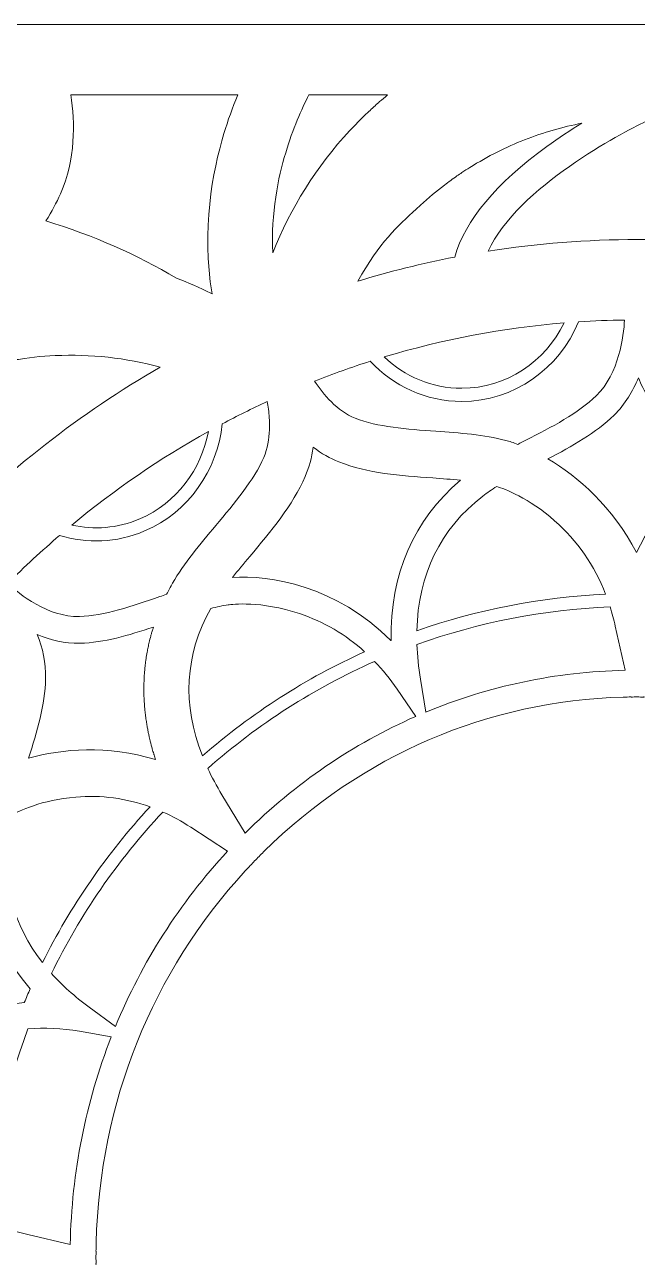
# Model space of a CAD drawing. Header units: millimetres. Extents: x -965 to 732, y -534 to 696.
# Drawn here: x 446.8 to 541.6, y 505 to 695.5 of the extents above; entities that cross this region are included whole.
import ezdxf

# ---------------------------------------------------------------- set-up
doc = ezdxf.new("R2010")
doc.units = ezdxf.units.MM
doc.header["$MEASUREMENT"] = 0
doc.layers.add('Layer 6', color=7, linetype='Continuous')

msp = doc.modelspace()

# ---------------------------------------------------------------- linework, layer by layer
at = {"layer": 'Layer 6', "lineweight": 0}
msp.add_lwpolyline([(351.0864273929942, 695.5072882605359), (351.0864273929942, 314.5886372062228), (732.004970811036, 314.5886372062228), (732.004970811036, 695.5072882605359), (351.0864273929942, 695.5072882605359)], dxfattribs=at)
for points, knots in [([(452.3561425856057, 669.3775931032288), (452.3561425856057, 669.3775931032288), (452.3561425856057, 669.3777653212652), (452.3561425856057, 669.3777653212652), (454.7191031808292, 674.695083241769), (454.6214986098424, 680.3529623252558), (453.9501496573219, 684.6475634485914), (453.9501496573219, 684.6475634485914), (479.767871845348, 684.6475634485914), (479.767871845348, 684.6475634485914), (478.9597817735261, 682.6854833829019), (478.245163039866, 680.6926623980733), (477.6415388293663, 678.6973442517422), (475.8404395713097, 672.7435945851851), (474.1717759816911, 663.8279530543477), (475.793983756534, 653.9385907571192), (475.7279381403497, 653.9716566197214), (475.6629688868802, 654.0078224069429), (475.5968371616761, 654.0405438334697), (473.9029005755169, 654.8807095141984), (472.1159662507876, 655.6559489959603), (470.2828774928437, 656.3452516785669), (464.2240317708101, 659.9638970169595), (457.4770458378982, 662.9052949351515), (450.1097305451512, 665.1843422931232), (451.0028963259562, 666.6236545154586), (451.7476962701408, 668.008976384008), (452.3561425856057, 669.3775931032288)], [0, 0, 0, 0, 1, 1, 1, 2, 2, 2, 3, 3, 3, 4, 4, 4, 5, 5, 5, 6, 6, 6, 7, 7, 7, 8, 8, 8, 9, 9, 9, 9]), ([(487.183451242229, 675.7239998881731), (488.2885743688486, 679.3912968212778), (489.6582243962716, 682.478132869506), (490.7505172793291, 684.6475634485914), (490.7505172793291, 684.6475634485914), (502.9388181174934, 684.6475634485914), (502.9388181174934, 684.6475634485914), (502.5017287462384, 684.2851305952395), (502.0873721555187, 683.9361307485708), (501.7109035323629, 683.6183023661191), (501.6630269188074, 683.5784338911643), (501.6161836134564, 683.5376182170135), (501.5786400819612, 683.5033468281733), (501.0606082345454, 683.0346554476031), (500.5494651085048, 682.5586448005828), (500.0414219070844, 682.0851313150545), (500.0414219070844, 682.0851313150545), (499.3876822485752, 681.4763405635175), (499.3876822485752, 681.4763405635175), (499.330161425093, 681.4236418449999), (499.2740183458876, 681.3690487281008), (499.2240751159176, 681.3178999718895), (499.2240751159176, 681.3178999718895), (497.1471256212918, 679.1978959686662), (497.1471256212918, 679.1978959686662), (497.1471256212918, 679.1978959686662), (497.084782692847, 679.1321086795374), (497.084782692847, 679.1321086795374), (491.9723181242368, 673.6181177637735), (487.891439581565, 667.1343670964103), (485.1740112170808, 660.2476262286036), (484.8970846178, 666.3956378379384), (486.0194295478526, 671.8602021778369), (487.183451242229, 675.7239998881731)], [0, 0, 0, 0, 1, 1, 1, 2, 2, 2, 3, 3, 3, 4, 4, 4, 5, 5, 5, 6, 6, 6, 7, 7, 7, 8, 8, 8, 9, 9, 9, 10, 10, 10, 11, 11, 11, 11]), ([(507.3630994207189, 667.0114034198638), (507.3630994207189, 667.0114034198638), (508.0199390038471, 667.6128749049366), (508.0199390038471, 667.6128749049366), (508.0199390038471, 667.6128749049366), (509.889537985077, 669.2538544455293), (509.889537985077, 669.2538544455293), (509.889537985077, 669.2538544455293), (511.7395041103888, 670.724252023065), (511.7395041103888, 670.724252023065), (512.0694738642592, 670.9597601850818), (512.3949659492397, 671.200434888125), (512.720458034217, 671.4412818092077), (513.0314838043089, 671.6714512121509), (513.3428540104659, 671.9018789421573), (513.6583574494516, 672.1259346048848), (513.9218510420529, 672.2989276204212), (514.184311326449, 672.4740733613808), (514.450215971533, 672.6522329179504), (514.8587171490823, 672.9257151565472), (515.2668738905627, 673.199025177108), (515.6512645433002, 673.4415081695097), (518.4666849693456, 675.1843546774402), (521.311038025165, 676.6172948324967), (524.1071700313606, 677.7009768138392), (527.0890391876387, 678.8612097114558), (530.0644501676221, 679.7219554472889), (532.9668407010282, 680.2673699621726), (531.2389771620947, 679.2109845392845), (529.4034773516721, 678.0147580724791), (527.5506696287936, 676.6737823477777), (519.7462649647883, 671.0244280569888), (514.971519961601, 665.2862953694776), (513.3218434102736, 659.5997419832652), (508.2695690446805, 658.6189602774692), (503.2713711418828, 657.3784737758282), (498.3447298323711, 655.8691549225235), (501.7129701487767, 661.8598453574482), (504.4684586988613, 664.3722481520064), (507.3630994207189, 667.0114034198638)], [0, 0, 0, 0, 1, 1, 1, 2, 2, 2, 3, 3, 3, 4, 4, 4, 5, 5, 5, 6, 6, 6, 7, 7, 7, 8, 8, 8, 9, 9, 9, 10, 10, 10, 11, 11, 11, 12, 12, 12, 13, 13, 13, 13]), ([(567.3960673711857, 660.0447533841012), (558.9066654754351, 661.5483029332587), (550.2688116340482, 662.3074400288064), (541.5452793205543, 662.3074400288064), (533.776609898686, 662.3074400288064), (526.0707139503472, 661.6997686944944), (518.4753819800802, 660.5045755358977), (523.1888173630289, 670.5231874679279), (539.1823617798449, 678.7646815031878), (542.8312313832721, 680.5412827458503), (546.5471799110928, 678.7332517119115), (562.9724749400973, 670.2716630287131), (567.3960673711857, 660.0447533841012)], [0, 0, 0, 0, 1, 1, 1, 2, 2, 2, 3, 3, 3, 4, 4, 4, 4]), ([(514.4145453111604, 637.2941482793651), (522.5033895861981, 637.2941482793651), (529.4598357034234, 642.3635583393814), (532.4732638144964, 649.5834549946944), (534.8351480470044, 649.7385373346575), (537.2057508174979, 649.840145974943), (539.5862991794812, 649.8736423826298), (539.4483525339448, 647.3679560914152), (538.741397502814, 641.6344732908331), (535.2200553538424, 638.1827072277538), (532.4342564297111, 635.4521041836385), (528.3055012734799, 633.3352001050346), (524.3124539283422, 631.288216548395), (523.907224893445, 631.0803493808945), (523.5002736782055, 630.8716211232284), (523.0931502449336, 630.661429012269), (522.4149556255436, 630.9153645039629), (521.7794710786796, 631.1200456378239), (521.2035739717129, 631.2732335794054), (517.8845880131395, 632.1558510056038), (514.0802916336803, 632.4271805187703), (510.4013699832541, 632.6893824761138), (505.9684777783112, 633.0054025691967), (501.3847225752486, 633.3321862894351), (497.929339933446, 634.7070028578918), (495.1349301075927, 635.8187563788316), (493.0014930976926, 638.368272159797), (491.6506148360156, 640.4306692305145), (494.4980462892031, 641.5555113220694), (497.373721500028, 642.5800364085964), (500.2747988709218, 643.505191689288), (503.8518750812688, 639.6786791833949), (508.8673378420135, 637.2941482793651), (514.4145453111604, 637.2941482793651)], [0, 0, 0, 0, 1, 1, 1, 2, 2, 2, 3, 3, 3, 4, 4, 4, 5, 5, 5, 6, 6, 6, 7, 7, 7, 8, 8, 8, 9, 9, 9, 10, 10, 10, 11, 11, 11, 11]), ([(502.4308394978374, 644.1663367232737), (511.4843630924532, 646.8875538845108), (520.7772051730967, 648.6479666319459), (530.237335546887, 649.4245838579784), (527.3287882187474, 643.440954362462), (521.3313166987144, 639.3223600702626), (514.4145453111604, 639.3223600702626), (509.7938708669786, 639.3223600702626), (505.5846253069293, 641.1621653315458), (502.4308394978374, 644.1663367232737)], [0, 0, 0, 0, 1, 1, 1, 2, 2, 2, 3, 3, 3, 3]), ([(444.4181397814316, 643.5644346931093), (444.7911640438995, 643.6289303469875), (445.1665993588467, 643.6861067343983), (445.5833670020491, 643.7495690800713), (445.9811906614665, 643.8099315011215), (446.3793587569515, 643.870638358243), (446.7771824163722, 643.9384061547664), (446.7771824163722, 643.9384061547664), (449.1386361037922, 644.2142133368296), (449.1386361037922, 644.2142133368296), (449.1386361037922, 644.2142133368296), (451.5366000145022, 644.3773899244065), (451.5366000145022, 644.3773899244065), (457.001078245381, 644.6277088373765), (462.453501213857, 644.0249457170461), (467.78674930254, 642.5852890586464), (455.4431939063801, 635.497483635692), (444.108491755617, 626.649696010401), (434.0526807281596, 616.2471239707219), (433.8501092652225, 616.0376207318992), (433.6511974355122, 615.824931459437), (433.4515536791591, 615.6129310591155), (433.4515536791591, 615.6129310591155), (430.9628739188382, 623.0741912896154), (430.9628739188382, 623.0741912896154), (429.1214756407388, 628.594382054622), (429.2367325602464, 633.8985252954948), (431.3071377695646, 639.2594143786972), (431.8852306564688, 639.5409908649076), (432.4695233926154, 639.817573028124), (433.0675935715064, 640.082530474015), (435.8079269345648, 641.3004564131536), (438.8289756936607, 642.3064680609799), (442.0346421856102, 643.0696522803397), (442.511686140843, 643.1790968411902), (442.9925188928324, 643.2752806133897), (443.4947066810855, 643.3761142725186), (443.8026325265585, 643.4379405468621), (444.1105583720314, 643.4997668211985), (444.4181397814316, 643.5644346931093)], [0, 0, 0, 0, 1, 1, 1, 2, 2, 2, 3, 3, 3, 4, 4, 4, 5, 5, 5, 6, 6, 6, 7, 7, 7, 8, 8, 8, 9, 9, 9, 10, 10, 10, 11, 11, 11, 12, 12, 12, 13, 13, 13, 13]), ([(545.4697838880087, 635.1688055170823), (548.1465687963819, 632.5302530123458), (551.6443170746417, 630.5151297920631), (555.1952807255236, 628.6467363370746), (549.2561695918914, 625.508407096563), (544.5902663864296, 620.5325114292186), (541.444703988478, 613.9331163517733), (537.7268610622787, 621.0334075822145), (532.3917185752182, 625.6795918227375), (527.7271931140338, 628.4247472907576), (531.4534747239148, 630.3566030914156), (535.1608123500141, 632.4254583384244), (537.9707217989612, 635.1796552532473), (539.6946243231062, 636.8696308246174), (540.8939507145316, 638.9081756975785), (541.7281748730701, 640.9578286337529), (542.5565436184376, 638.9057646450959), (543.750703468829, 636.863775411454), (545.4697838880087, 635.1688055170823)], [0, 0, 0, 0, 1, 1, 1, 2, 2, 2, 3, 3, 3, 4, 4, 4, 5, 5, 5, 6, 6, 6, 6]), ([(484.6492628663249, 634.7677097150101), (484.6505545015825, 634.7485074041793), (484.651157264703, 634.7287884392408), (484.6524488999606, 634.7095000193904), (484.6628680910408, 634.5502844466062), (484.6719956468634, 634.3901216746326), (484.6785399321709, 634.2284089403493), (484.6818120748231, 634.1451415207284), (484.6826731649958, 634.0608407928954), (484.6849119994421, 633.9770567191736), (484.6875813789738, 633.8769980411979), (484.6913701757337, 633.777456017323), (484.6923173749224, 633.6766223581975), (484.6933506831277, 633.5708804850872), (484.6911118486814, 633.4640191947555), (484.6900785404723, 633.3575884495081), (484.6893896683353, 633.2763015372783), (484.6902507585086, 633.1954451701366), (484.6883563601299, 633.113813821842), (484.6868063978201, 633.052590310619), (484.6828453830316, 632.9909362543114), (484.6806065485815, 632.929454416033), (484.629371683354, 631.4878172502421), (484.3823249130357, 630.008894880001), (483.7991946486243, 628.6518167690886), (482.2968075712014, 625.1542407088609), (479.279203172794, 621.570297304393), (476.3594186179116, 618.1020844190307), (473.9369997463248, 615.2252682637263), (471.4322606542992, 612.2505461558765), (469.6890697103037, 609.1992731317491), (469.3674525310991, 608.6362062683445), (469.0645210086239, 608.0689200630954), (468.7777779813802, 607.4981894971586), (468.4227505035047, 607.3762591288173), (468.068067461698, 607.2539843244078), (467.7151066002369, 607.1319678470467), (463.4881871644119, 605.6708700433693), (459.1172934518443, 604.160087336771), (455.280620081924, 604.0642480006362), (450.4343184854494, 603.9434370495203), (446.0204563733041, 607.4957784446796), (444.2156113730009, 609.1697377388477), (446.8028213762392, 611.7596386488792), (449.4782070130797, 614.2303646791134), (452.2288088764373, 616.5932822198267), (456.4118342407501, 615.2977720562019), (461.0336711566633, 615.420132969628), (465.3744267132122, 617.2756961810541), (472.2276496460811, 620.2052110548796), (476.6220080658338, 626.6975726239571), (477.3868283565155, 633.8168078381802), (479.6650576788209, 635.0318921797518), (481.975384137288, 636.1917806412963), (484.3251485256218, 637.2805430546493), (484.4672284039858, 636.5174449443132), (484.5876088100179, 635.6652240011819), (484.6492628663249, 634.7677097150101)], [0, 0, 0, 0, 1, 1, 1, 2, 2, 2, 3, 3, 3, 4, 4, 4, 5, 5, 5, 6, 6, 6, 7, 7, 7, 8, 8, 8, 9, 9, 9, 10, 10, 10, 11, 11, 11, 12, 12, 12, 13, 13, 13, 14, 14, 14, 15, 15, 15, 16, 16, 16, 17, 17, 17, 18, 18, 18, 19, 19, 19, 19]), ([(454.112852645301, 618.1848351845505), (460.7205357156507, 623.6636075122856), (467.7736392046734, 628.4937206135255), (475.2288718039704, 632.6421947346914), (474.1527889433992, 626.792809196971), (470.3393650081212, 621.5933745209995), (464.6223075025672, 619.1495145041287), (461.1676567874106, 617.6728309683376), (457.5156442048541, 617.4192399127119), (454.112852645301, 618.1848351845505)], [0, 0, 0, 0, 1, 1, 1, 2, 2, 2, 3, 3, 3, 3]), ([(495.4170232479076, 627.949511624887), (499.8516376331967, 626.1848795356107), (504.9685798707007, 625.81986341174), (509.9205372312653, 625.4663858961744), (511.3986846203496, 625.3610745681523), (512.8380829516976, 625.2561076761987), (514.2153105726367, 625.1191082298445), (506.9742310990883, 619.0171649447071), (503.3229504431817, 610.5597094943336), (503.4770855839491, 600.3520021605557), (503.4720051519348, 600.3500216531614), (503.4669247199212, 600.3479550367474), (503.4618442879069, 600.3459745293528), (495.0363352829103, 608.812471426533), (484.6566682418053, 610.5227687259586), (478.9400197540812, 610.089209824408), (479.7903462988341, 611.1515367694828), (480.7009491556206, 612.2359076229554), (481.6365236273885, 613.3471444897946), (484.8948457833531, 617.2166253952614), (488.2641194079647, 621.2181114240851), (490.1946835733652, 625.7117104861505), (490.7919357165969, 627.1020266777011), (491.212836592621, 628.6053178998068), (491.4542862768204, 630.20513733018), (492.7190555213096, 629.2506188746265), (494.0444455139006, 628.4957872299395), (495.4170232479076, 627.949511624887)], [0, 0, 0, 0, 1, 1, 1, 2, 2, 2, 3, 3, 3, 4, 4, 4, 5, 5, 5, 6, 6, 6, 7, 7, 7, 8, 8, 8, 9, 9, 9, 9]), ([(507.4712523463119, 601.8521934580382), (507.6637921087472, 610.574089700206), (511.0754313698192, 617.5550338328213), (517.6669044176832, 622.6637957136913), (518.331321594321, 623.1786415274684), (519.0596316617167, 623.6714434328471), (519.8284129671877, 624.1533094930451), (521.0389335308456, 623.7731381821454), (524.7662484489357, 622.3978049595914), (528.7784119958877, 618.8576910448742), (532.2914015701936, 615.7577664260309), (534.9290929847573, 611.9534700465721), (536.6616925196406, 607.5099003234964), (526.586420854297, 607.0407783978446), (516.7767093979724, 605.119858442371), (507.4712523463119, 601.8521934580382)], [0, 0, 0, 0, 1, 1, 1, 2, 2, 2, 3, 3, 3, 4, 4, 4, 5, 5, 5, 5]), ([(489.3291157325708, 604.5145120515257), (493.0882048780048, 603.2477622996422), (496.4537758148762, 601.2726797723507), (499.3964653683296, 598.6203498248656), (490.3711209495894, 594.5503210183588), (481.9273998874578, 589.1509412044717), (474.3097226272308, 582.5201163357535), (471.1594672878394, 590.5048332817518), (471.584544451198, 598.1443391778381), (475.5970954887284, 605.3024095588144), (476.5269006563489, 605.5402426642905), (477.4331119532549, 605.7372600956224), (478.305137970341, 605.8640125689219), (478.8069813225227, 605.937033015502), (483.3810923156613, 606.5189577536721), (489.3291157325708, 604.5145120515257)], [0, 0, 0, 0, 1, 1, 1, 2, 2, 2, 3, 3, 3, 4, 4, 4, 5, 5, 5, 5]), ([(537.3561617432767, 605.5346455781755), (537.661762645283, 604.5716023299202), (537.9326616133648, 603.5845346658724), (538.1587838925034, 602.5672427367862), (538.1587838925034, 602.5672427367862), (539.673613722914, 595.7551583868787), (539.673613722914, 595.7551583868787), (528.946841233515, 595.5242140027786), (518.5407387241274, 593.3084567724436), (508.8448633885274, 589.2821713466714), (508.8448633885274, 589.2821713466714), (508.0226944923947, 594.3830973069767), (508.0226944923947, 594.3830973069767), (507.7247572929178, 596.2316856880108), (507.5476310445598, 598.0165533963262), (507.4864075333375, 599.7390781761977), (516.9861265277788, 603.1489952569241), (527.032982217446, 605.1144335742853), (537.3561617432767, 605.5346455781755)], [0, 0, 0, 0, 1, 1, 1, 2, 2, 2, 3, 3, 3, 4, 4, 4, 5, 5, 5, 6, 6, 6, 6]), ([(448.7742227430418, 601.2846489257404), (450.7623077319258, 600.4400055761255), (453.0049309756236, 599.8668639577024), (455.3770621811754, 599.9285180140168), (459.076391668681, 600.0207407714278), (462.9302868420375, 601.1560881630788), (466.7212363238294, 602.4336015421039), (466.6837358468437, 602.3139961172326), (466.652176892042, 602.1933573841488), (466.6160541593337, 602.0734936322149), (466.5610735518558, 601.8913730608629), (466.5078581792343, 601.7089941624555), (466.4561927689181, 601.5263569369959), (466.4103827717738, 601.364041439592), (466.3637977934719, 601.2018981602241), (466.3206141213553, 601.039152117732), (466.2352370308064, 600.7181377016478), (466.1548973177693, 600.396176086375), (466.0797672002726, 600.0735255989651), (466.0507054069726, 599.9483230879681), (466.024269938694, 599.8227761409064), (465.9967150531936, 599.697315302861), (465.9401414289002, 599.4403659955636), (465.8867107837328, 599.1829000341656), (465.8365953357271, 598.9250035276824), (465.8140778277346, 598.8087563544759), (465.7907422840757, 598.6926813993051), (465.7695164113369, 598.5763481170787), (465.7049777029522, 598.2230428195494), (465.6458638626532, 597.8689625408632), (465.5934234711809, 597.5140211720078), (465.5811098817227, 597.4305815343511), (465.5708629086789, 597.3467974606222), (465.5591951368513, 597.2631856049333), (465.5169156094101, 596.9601679734386), (465.4791137508626, 596.6565475788266), (465.4456173431758, 596.3524105301104), (465.4350259340631, 596.2560545398784), (465.4239178708465, 596.1597846586589), (465.4141875519034, 596.0633425594036), (465.3769023474566, 595.6935904395875), (465.3450420110988, 595.3232355566578), (465.3207592682512, 594.9520195835482), (465.3166690899326, 594.8896766551002), (465.3143441464698, 594.8272476176434), (465.3106414587297, 594.7649046891954), (465.2914391478989, 594.4422542017854), (465.2775325416213, 594.119087060271), (465.2681466587463, 593.7954893736718), (465.2653050611789, 593.6978417481787), (465.2622051365631, 593.6003663407182), (465.2602676836749, 593.5026326062085), (465.2528623081984, 593.1307277609586), (465.2503220921897, 592.7583923706343), (465.2558761237977, 592.3851958901304), (465.2567802684768, 592.3231112887382), (465.2596218660442, 592.2608544693101), (465.2609135013017, 592.1987698679143), (465.2674147320997, 591.8814581395671), (465.2789963949145, 591.5636297571224), (465.2948835085836, 591.2454569386057), (465.3006528127374, 591.1293819834316), (465.3065943349245, 591.0133070282608), (465.3136122198231, 590.8970598550543), (465.3352255831397, 590.5398796517485), (465.3607138522258, 590.1822689033581), (465.3940810963896, 589.8241415008636), (465.4026489435981, 589.7320909614853), (465.414015333867, 589.6398682040779), (465.4233151077221, 589.5477315556867), (465.451989410447, 589.2654661973362), (465.4841511283699, 588.9828564029133), (465.5201446975558, 588.6999882814455), (465.5392178448605, 588.5493836103825), (465.5591951368513, 588.3987789393196), (465.5803779550799, 588.2480020502139), (465.6165437422977, 587.9912249609562), (465.65636916275, 587.734189544646), (465.6985195266645, 587.4769819103), (465.7358908401239, 587.2484485786755), (465.7762759691865, 587.0198291380312), (465.8183832785914, 586.7910374793614), (465.8575198269034, 586.5791231880527), (465.897431356371, 586.3672088967544), (465.9406150284913, 586.1550362783968), (465.9810432120641, 585.955952230654), (466.0234949575411, 585.7568681829111), (466.067496665324, 585.5576119171326), (466.101811108674, 585.402529577173), (466.138536604506, 585.2473611281969), (466.1750468277926, 585.0921926792211), (466.2705847823656, 584.6850692459459), (466.373872548487, 584.2776874856178), (466.4843504175391, 583.8700473982416), (466.5079012337407, 583.7835078359655), (466.5302465237039, 583.696968273689), (466.5544431575323, 583.6104287114093), (466.6271191680407, 583.3497767163789), (466.7034978662886, 583.0890386123286), (466.7822876170166, 582.8282143992586), (466.7978733491263, 582.7766350979626), (466.814147953377, 582.7251419056796), (466.8299920125397, 582.6736487134033), (466.9039596583056, 582.432457356252), (466.974267670841, 582.1913521081209), (467.0534449121499, 581.9500746419534), (459.5635103789213, 584.2525436526006), (452.6095183686893, 583.6323004017781), (447.433763672445, 582.1588890086393), (448.750801090367, 586.2576782268876), (449.9620966351786, 590.4404237368933), (450.0665468730315, 594.4502623403793), (450.1306119818211, 596.9062637286797), (449.5853696849738, 599.2251795616062), (448.7742227430418, 601.2846489257404)], [0, 0, 0, 0, 1, 1, 1, 2, 2, 2, 3, 3, 3, 4, 4, 4, 5, 5, 5, 6, 6, 6, 7, 7, 7, 8, 8, 8, 9, 9, 9, 10, 10, 10, 11, 11, 11, 12, 12, 12, 13, 13, 13, 14, 14, 14, 15, 15, 15, 16, 16, 16, 17, 17, 17, 18, 18, 18, 19, 19, 19, 20, 20, 20, 21, 21, 21, 22, 22, 22, 23, 23, 23, 24, 24, 24, 25, 25, 25, 26, 26, 26, 27, 27, 27, 28, 28, 28, 29, 29, 29, 30, 30, 30, 31, 31, 31, 32, 32, 32, 33, 33, 33, 34, 34, 34, 35, 35, 35, 36, 36, 36, 37, 37, 37, 38, 38, 38, 38]), ([(480.8986554590861, 570.5879037147103), (480.8986554590861, 570.5879037147103), (477.3217729940302, 576.4987710906986), (477.3217729940302, 576.4987710906986), (476.4919834498784, 577.8699710804385), (475.7670316341547, 579.2319574053324), (475.1399427164667, 580.5848161744076), (482.936640623433, 587.4580379265179), (491.6265904202203, 593.0118973172403), (500.9400556104776, 597.1227417978912), (502.1857947621686, 595.8293843597002), (503.3488692573557, 594.4061745235836), (504.4198932131648, 592.8455346960312), (504.4198932131648, 592.8455346960312), (507.3135006268171, 588.6293788873514), (507.3135006268171, 588.6293788873514), (497.6327804782426, 584.3848932120218), (488.6938034037425, 578.3159296804635), (480.8986554590861, 570.5879037147103)], [0, 0, 0, 0, 1, 1, 1, 2, 2, 2, 3, 3, 3, 4, 4, 4, 5, 5, 5, 6, 6, 6, 6]), ([(601.4011856044216, 444.5225803681136), (601.4011856044216, 444.5225803681136), (601.3915629217498, 444.5288663263689), (601.3915629217498, 444.5288663263689), (600.9506632264834, 444.0623276712322), (600.5047907354747, 443.6010416661424), (600.0538808669586, 443.1449222020894), (600.0538808669586, 443.1449222020894), (600.0599515526718, 443.1348474470817), (600.0599515526718, 443.1348474470817), (599.8150144532738, 442.8870256956066), (599.5653413579308, 442.6459204474716), (599.317993206054, 442.4015430566883), (599.3012234749535, 442.3850101253889), (599.284453743857, 442.36839108507), (599.2676624855056, 442.3518581537706), (584.1649804332866, 427.4540509806998), (564.6000430012582, 419.0490359217983), (543.7443098743023, 418.4961299224181), (543.7143008818098, 418.4953549412651), (543.6842703620663, 418.4947521781407), (543.6542398423221, 418.4939771969878), (543.2842509227089, 418.4845913141167), (542.9148432389646, 418.4715027435016), (542.5440578109431, 418.4670250746085), (542.5440578109431, 418.4670250746085), (542.5413023223922, 418.4794247730795), (542.5413023223922, 418.4794247730795), (542.2093520611239, 418.4753776492778), (541.8785857988452, 418.4663362024714), (541.5457313928978, 418.4663362024714), (541.2284411918054, 418.4663362024714), (540.9131530253624, 418.4751193222256), (540.5967023871912, 418.4787359009459), (540.5967023871912, 418.4787359009459), (540.5939468986403, 418.4663362024714), (540.5939468986403, 418.4663362024714), (540.2011821439824, 418.4708138713646), (539.8098597153628, 418.4841607690284), (539.4179775781292, 418.4942355240401), (539.3998085755037, 418.4946660691281), (539.3816180456196, 418.495010505193), (539.3634490429947, 418.4955271592976), (518.5034104651744, 419.0444721438851), (498.9339523097504, 427.4486261126174), (483.8279981148753, 442.3478110299619), (483.8089680220777, 442.3664966866917), (483.7900025110406, 442.3852684524412), (483.7709939454971, 442.4040402181872), (483.5342587299878, 442.6379984178906), (483.2951124619958, 442.8684261478931), (483.0605945536785, 443.1054842722194), (483.0605945536785, 443.1054842722194), (483.0666652393911, 443.1155590272311), (483.0666652393911, 443.1155590272311), (482.6119235196088, 443.5750367429557), (482.1622837590948, 444.0398532177461), (481.7177459578538, 444.5099223425833), (481.7177459578538, 444.5099223425833), (481.7080371661655, 444.5036363843316), (481.7080371661655, 444.5036363843316), (481.4643271202638, 444.761274563766), (481.2272905231926, 445.023820957178), (480.987067892489, 445.284042407124), (480.9713960513589, 445.3010058835079), (480.9556596284675, 445.3179693598988), (480.939987787338, 445.3350189453025), (466.5379102262332, 460.9590695693512), (458.4123619826178, 481.2001995861198), (457.8784645487845, 502.7765360234282), (457.8776895676315, 502.8072769425713), (457.877172913527, 502.838017861707), (457.8764194596249, 502.8688448898589), (457.8668398314633, 503.2724378534268), (457.8540741696649, 503.6755141628971), (457.8498117733138, 504.0800543256543), (457.8498117733138, 504.0800543256543), (457.8615656541618, 504.0828959232213), (457.8615656541618, 504.0828959232213), (457.8581643479835, 504.404685320462), (457.8497687188081, 504.7252691914613), (457.8497687188081, 505.0479196788712), (457.8497687188081, 505.3698812941444), (457.8581643479835, 505.6897762930031), (457.861544126907, 506.0109629271269), (457.861544126907, 506.0109629271269), (457.8497687188081, 506.0137184156706), (457.8497687188081, 506.0137184156706), (457.8540311151585, 506.4197224317246), (457.8668398314633, 506.8243487035012), (457.8764625141351, 507.2294055203661), (457.877172913527, 507.2588548042443), (457.8776680403761, 507.2883040881227), (457.8783999670234, 507.3176672629846), (458.4119314375297, 528.8961564257237), (466.538706734641, 549.1393530589063), (480.9431092392124, 564.7643508821438), (480.9563915551148, 564.7788171970292), (480.9697815072847, 564.793197402905), (480.983063823187, 564.8075776087705), (481.224104489557, 565.0686601488964), (481.4619375950367, 565.3321537414938), (481.7064872038557, 565.5906530110975), (481.7064872038557, 565.5906530110975), (481.7162390500536, 565.5843670528458), (481.7162390500536, 565.5843670528458), (482.1609490693309, 566.0546083957222), (482.6107395206225, 566.519597088542), (483.0656534584373, 566.9793331313258), (483.0656534584373, 566.9793331313258), (483.0595612454732, 566.9894078863372), (483.0595612454732, 566.9894078863372), (483.295779806878, 567.2282743000221), (483.5366482552124, 567.4604242103669), (483.7751056510672, 567.6960184813964), (483.791444837079, 567.7121208676108), (483.8077409685813, 567.7282232538257), (483.8240801545931, 567.7443256400401), (498.9306371125848, 582.6458355008477), (518.5016452303224, 591.051367213857), (539.3634059884845, 591.6003983074576), (539.3815749911132, 591.6008288525459), (539.3997870482483, 591.6011732886176), (539.4179560508737, 591.6016899427151), (539.8096659700717, 591.6117646977303), (540.2008377079135, 591.6250254863776), (540.5934302445357, 591.629503155271), (540.5934302445357, 591.629503155271), (540.5961857330865, 591.617103456793), (540.5961857330865, 591.617103456793), (540.9128085892935, 591.6207200355134), (541.2282689737729, 591.629503155271), (541.5457313928978, 591.629503155271), (541.878736489626, 591.629503155271), (542.2096534426857, 591.6204617084682), (542.5417328674802, 591.6165006936757), (542.5417328674802, 591.6165006936757), (542.5444883560278, 591.6289003921466), (542.5444883560278, 591.6289003921466), (542.9176633092773, 591.624422723257), (543.2894820455041, 591.6113341526456), (543.6618604903413, 591.6017760517384), (543.6874779229566, 591.6011732886176), (543.7131168828236, 591.6006566345098), (543.7387127881841, 591.5999677623767), (564.5968784948774, 591.0483533982574), (584.1641193431138, 582.6429939032804), (599.2682437213713, 567.7434645498709), (599.284647489145, 567.7273621636562), (599.3009866751568, 567.7110875594055), (599.3173689156781, 567.6949851731908), (599.5651691398945, 567.4500911283034), (599.815272780326, 567.2086414441034), (600.0606404248082, 566.9603030385206), (600.0606404248082, 566.9603030385206), (600.0545697390957, 566.9503143925322), (600.0545697390957, 566.9503143925322), (600.5056948801544, 566.4939366014235), (600.9517611164537, 566.0323922692849), (601.3928545570107, 565.565681396116), (601.3928545570107, 565.565681396116), (601.4024772396792, 565.5718812453515), (601.4024772396792, 565.5718812453515), (601.63736111132, 565.323456730756), (601.8657006976534, 565.0701240021825), (602.0973554811492, 564.8192884351115), (602.1177417909694, 564.7972445267101), (602.138149628045, 564.7752006183088), (602.1584928833555, 564.7530706008909), (616.55540390343, 549.1308282662045), (624.6784765128018, 528.8939175912806), (625.212869073481, 507.32240325893), (625.213708636399, 507.2886485241909), (625.2142898722647, 507.2547215714161), (625.2150863806731, 507.2207946186445), (625.2246875360901, 506.8149628206301), (625.2374531978879, 506.4096476767164), (625.2416725397326, 506.0027825704933), (625.2416725397326, 506.0027825704933), (625.230026295156, 506.0000270819421), (625.230026295156, 506.0000270819421), (625.2333414923178, 505.6825431355624), (625.2416725397326, 505.3662647154237), (625.2416725397326, 505.0479196788712), (625.2416725397326, 504.728971879198), (625.2333414923178, 504.4120045869225), (625.2300047679012, 504.0938317684057), (625.2300047679012, 504.0938317684057), (625.2416725397326, 504.0909901708387), (625.2416725397326, 504.0909901708387), (625.2374316706363, 503.6842111736314), (625.2246875360901, 503.278896029718), (625.2150648534215, 502.8729781226835), (625.2142683450099, 502.8402566961536), (625.2137301636537, 502.8073630515872), (625.2129121279912, 502.7746416250537), (624.6787348398502, 481.2023523115466), (616.5554254306854, 460.9648388735055), (602.1579116474899, 445.3421659937308), (602.1379343555028, 445.3204665213941), (602.1179140090056, 445.2988531580846), (602.0979151897601, 445.2771536857514), (601.8656576431478, 445.0256292465401), (601.6366937664384, 444.7716937548423), (601.4011856044216, 444.5225803681136)], [0, 0, 0, 0, 1, 1, 1, 2, 2, 2, 3, 3, 3, 4, 4, 4, 5, 5, 5, 6, 6, 6, 7, 7, 7, 8, 8, 8, 9, 9, 9, 10, 10, 10, 11, 11, 11, 12, 12, 12, 13, 13, 13, 14, 14, 14, 15, 15, 15, 16, 16, 16, 17, 17, 17, 18, 18, 18, 19, 19, 19, 20, 20, 20, 21, 21, 21, 22, 22, 22, 23, 23, 23, 24, 24, 24, 25, 25, 25, 26, 26, 26, 27, 27, 27, 28, 28, 28, 29, 29, 29, 30, 30, 30, 31, 31, 31, 32, 32, 32, 33, 33, 33, 34, 34, 34, 35, 35, 35, 36, 36, 36, 37, 37, 37, 38, 38, 38, 39, 39, 39, 40, 40, 40, 41, 41, 41, 42, 42, 42, 43, 43, 43, 44, 44, 44, 45, 45, 45, 46, 46, 46, 47, 47, 47, 48, 48, 48, 49, 49, 49, 50, 50, 50, 51, 51, 51, 52, 52, 52, 53, 53, 53, 54, 54, 54, 55, 55, 55, 56, 56, 56, 57, 57, 57, 58, 58, 58, 59, 59, 59, 60, 60, 60, 61, 61, 61, 62, 62, 62, 63, 63, 63, 64, 64, 64, 65, 65, 65, 66, 66, 66, 67, 67, 67, 68, 68, 68, 68]), ([(454.731244552251, 576.1670791564858), (458.6696557259798, 576.4912796062056), (462.5076637856685, 575.980911461322), (466.2042808391284, 574.6525937621474), (459.4618586841294, 567.3682875619724), (453.886515093617, 559.2696483862304), (449.5754671479943, 550.5821957509385), (445.0042408069365, 556.4420865887553), (443.2178231363111, 563.1927752094074), (444.2652101669026, 570.7484109227521), (444.381887885194, 571.5905571108681), (444.5578086073136, 572.4632720000909), (444.7692062445147, 573.3575141436107), (445.8693350481366, 573.9673382033494), (449.4519007083272, 575.7336063639518), (454.731244552251, 576.1670791564858)], [0, 0, 0, 0, 1, 1, 1, 2, 2, 2, 3, 3, 3, 4, 4, 4, 5, 5, 5, 5]), ([(472.498979159247, 571.5097007437264), (472.498979159247, 571.5097007437264), (478.2124846678424, 567.8097684931041), (478.2124846678424, 567.8097684931041), (470.7890262958899, 559.8018882214792), (464.947993332835, 550.6261113497054), (460.8456736448829, 540.690164074182), (460.8456736448829, 540.690164074182), (456.7765059285489, 543.6964020823211), (456.7765059285489, 543.6964020823211), (454.5565724108826, 545.3366066417569), (452.6266971176191, 547.0739421725857), (450.9820579437958, 548.9035004608213), (455.3690109880682, 557.9442583936391), (461.1414150644231, 566.34944567058), (468.1921936099792, 573.8544492818146), (469.6526025415234, 573.2035512208727), (471.08924538432, 572.4225424349563), (472.498979159247, 571.5097007437264)], [0, 0, 0, 0, 1, 1, 1, 2, 2, 2, 3, 3, 3, 4, 4, 4, 5, 5, 5, 6, 6, 6, 6]), ([(447.6732759037567, 546.5376552135243), (447.3625084607209, 545.8350917422705), (447.0599213743139, 545.1289116922928), (446.7652563174892, 544.4195456086827), (436.4286007304681, 543.4028564427208), (428.9344468554019, 537.6687708790179), (425.4809586119773, 533.5338158735516), (425.4515954371148, 533.8583607593398), (425.4239113880889, 534.1866944418806), (425.3972175927581, 534.5174391769114), (425.3945912677333, 534.5501606034449), (425.3918788336921, 534.5826237029264), (425.3892525086668, 534.6153451294532), (425.3633336944928, 534.9397177972126), (425.3384912430343, 535.2668459535191), (425.3143807182224, 535.5966434893538), (425.3112377390925, 535.6398702159837), (425.3081808689831, 535.6833552696625), (425.305037889857, 535.7266681053121), (425.2559557500605, 536.405034942734), (425.2095429897943, 537.0933043171352), (425.1631302295288, 537.7905290293231), (424.8217940853856, 542.9095378832374), (424.4690915509768, 548.2025730608935), (422.7630997024083, 552.7902892787479), (422.7137161810493, 552.9231554922701), (422.6535690325418, 553.0532662172448), (422.6006119869687, 553.1852713405976), (422.5715071391585, 553.2573445879852), (422.5420148007705, 553.3292456173403), (422.5118335902454, 553.4010605376757), (422.0079236216499, 554.6080506316298), (421.3646031542209, 555.7773249760525), (420.5686975083344, 556.8950200191794), (422.1190042538224, 557.1383641017574), (423.576657696819, 557.5720091123277), (424.9265026502908, 558.1925106901986), (429.2705303494951, 560.1899815619568), (433.1382029656037, 563.6752440327261), (436.8784342362694, 567.0456370745624), (437.9923404826395, 568.0492376699095), (439.0789501705622, 569.0251111617276), (440.1435159500836, 569.9333890750481), (439.2867312290429, 561.1925488490983), (441.8620366606523, 553.2478725960941), (447.6732759037567, 546.5376552135243)], [0, 0, 0, 0, 1, 1, 1, 2, 2, 2, 3, 3, 3, 4, 4, 4, 5, 5, 5, 6, 6, 6, 7, 7, 7, 8, 8, 8, 9, 9, 9, 10, 10, 10, 11, 11, 11, 12, 12, 12, 13, 13, 13, 14, 14, 14, 15, 15, 15, 15]), ([(447.3137707569919, 540.34271418982), (449.8995814887013, 540.5696114501148), (452.5580682309159, 540.4512976604939), (455.2799312097869, 539.9739092691962), (455.2799312097869, 539.9739092691962), (460.2093280078495, 539.1088580825024), (460.2093280078495, 539.1088580825024), (456.263123968062, 529.0211867186878), (454.0905934643569, 518.1852279954905), (453.8626628958567, 507.0127552331154), (453.8626628958567, 507.0127552331154), (447.2993474966098, 508.5748589139571), (447.2993474966098, 508.5748589139571), (445.0731280206882, 509.1045154786947), (443.0153808368963, 509.781160135771), (441.1221018759393, 510.5991957990819), (441.6783230724778, 520.8924093869307), (443.7805455636469, 530.8954355868472), (447.3137707569919, 540.34271418982)], [0, 0, 0, 0, 1, 1, 1, 2, 2, 2, 3, 3, 3, 4, 4, 4, 5, 5, 5, 6, 6, 6, 6])]:
    msp.add_open_spline(points, degree=3, knots=knots, dxfattribs=at)

doc.saveas('drawing.dxf')
